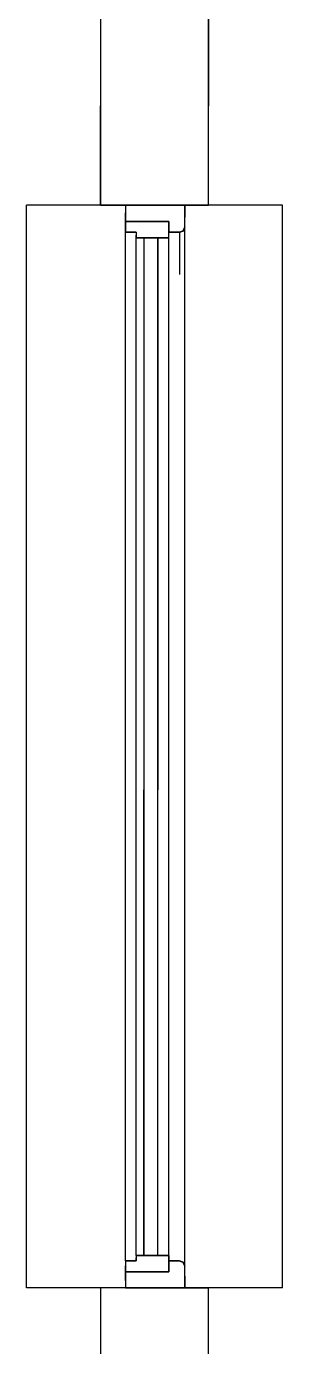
# Model space of a CAD drawing. Header units: metres. Extents: x 0 to 7.5, y -16.9 to 0.
# Drawn here: x 7.232 to 7.468, y -6.02 to -4.801 of the extents above; entities that cross this region are included whole.
import ezdxf

# ---------------------------------------------------------------- set-up
doc = ezdxf.new("R2010")
doc.units = ezdxf.units.M
doc.layers.add('projected', color=5, linetype='CONTINUOUS')
doc.layers.add('projection', color=5, linetype='CONTINUOUS')

msp = doc.modelspace()

# ---------------------------------------------------------------- linework, layer by layer
at = {"layer": 'projected'}
for p, q in [((7.3, -4.7658), (7.3, -4.8741)), ((7.4, -4.7658), (7.4, -4.8741)), ((7.3, -4.9658), (7.3, -4.8741)), ((7.4, -4.9658), (7.4, -4.8741)), ((7.3541, -4.9658), (7.3, -4.9658)), ((7.3231, -4.9658), (7.3231, -4.9728)), ((7.3231, -4.9658), (7.3529, -4.9658)), ((7.3231, -4.9808), (7.3231, -4.9728)), ((7.3781, -4.9658), (7.3529, -4.9658)), ((7.4, -4.9658), (7.3541, -4.9658)), ((7.3781, -4.9658), (7.3781, -4.9767)), ((7.3231, -4.9863), (7.3231, -4.9808)), ((7.3231, -4.9808), (7.3448, -4.9808)), ((7.3231, -4.9808), (7.3415, -4.9808)), ((7.3231, -4.9908), (7.3231, -4.9863)), ((7.3631, -4.9808), (7.3415, -4.9808)), ((7.3631, -4.9808), (7.3448, -4.9808)), ((7.3631, -4.9808), (7.3631, -4.989)), ((7.3631, -4.9808), (7.3631, -4.9854)), ((7.3631, -4.9908), (7.3631, -4.9854)), ((7.3768, -4.9887), (7.3781, -4.9858)), ((7.3231, -4.9908), (7.3277, -4.9908)), ((7.3331, -4.9908), (7.3277, -4.9908)), ((7.3331, -4.9908), (7.3331, -4.9935)), ((7.3331, -4.9958), (7.3331, -4.9935)), ((7.3331, -4.9958), (7.3469, -4.9958)), ((7.3401, -4.9958), (7.3401, -5.5058)), ((7.3401, -4.9958), (7.346, -4.9958)), ((7.353, -4.9958), (7.346, -4.9958)), ((7.3631, -4.9958), (7.3469, -4.9958)), ((7.353, -4.9958), (7.353, -5.5058)), ((7.3631, -4.9958), (7.3631, -4.989)), ((7.3631, -4.9908), (7.3686, -4.9908)), ((7.3731, -4.9908), (7.3751, -4.9901)), ((7.3765, -4.9895), (7.3751, -4.9901)), ((7.3768, -4.9887), (7.3765, -4.9895)), ((7.3401, -5.9358), (7.3401, -5.5058)), ((7.353, -5.9358), (7.353, -5.5058)), ((7.3331, -5.9358), (7.3494, -5.9358)), ((7.3331, -5.9358), (7.3331, -5.9381)), ((7.3331, -5.9408), (7.3331, -5.9381)), ((7.3401, -5.9358), (7.3471, -5.9358)), ((7.353, -5.9358), (7.3471, -5.9358)), ((7.3631, -5.9358), (7.3494, -5.9358)), ((7.3631, -5.9358), (7.3631, -5.9426)), ((7.3231, -5.9408), (7.3231, -5.9454)), ((7.3231, -5.9408), (7.3286, -5.9408)), ((7.3231, -5.9508), (7.3231, -5.9454)), ((7.3331, -5.9408), (7.3286, -5.9408)), ((7.3631, -5.9408), (7.3677, -5.9408)), ((7.3631, -5.9462), (7.3631, -5.9408)), ((7.3631, -5.9426), (7.3631, -5.9508)), ((7.3631, -5.9462), (7.3631, -5.9508)), ((7.3731, -5.9408), (7.3747, -5.9414)), ((7.3765, -5.9422), (7.3747, -5.9414)), ((7.3765, -5.9422), (7.3772, -5.9436)), ((7.3772, -5.9436), (7.3781, -5.9458)), ((7.3231, -5.9508), (7.3415, -5.9508)), ((7.3231, -5.9508), (7.3448, -5.9508)), ((7.3231, -5.9589), (7.3231, -5.9508)), ((7.3231, -5.9589), (7.3231, -5.9658)), ((7.3631, -5.9508), (7.3415, -5.9508)), ((7.3631, -5.9508), (7.3448, -5.9508)), ((7.3781, -5.9549), (7.3781, -5.9658)), ((7.3, -5.9658), (7.3, -6.0741)), ((7.3459, -5.9658), (7.3, -5.9658)), ((7.3231, -5.9658), (7.3484, -5.9658)), ((7.3459, -5.9658), (7.4, -5.9658)), ((7.3781, -5.9658), (7.3484, -5.9658)), ((7.4, -6.0741), (7.4, -5.9658))]:
    msp.add_line(p, q, dxfattribs=at)
at = {"layer": 'projection'}
for p, q in [((7.3, -4.7658), (7.3, -4.9658)), ((7.4, -4.9658), (7.4, -4.7658)), ((7.2317, -5.9658), (7.2317, -4.9658)), ((7.4683, -4.9658), (7.2317, -4.9658)), ((7.3, -4.9658), (7.4, -4.9658)), ((7.3231, -4.9658), (7.3231, -4.9808)), ((7.3781, -4.9658), (7.3231, -4.9658)), ((7.3781, -4.9858), (7.3781, -4.9658)), ((7.4683, -5.9658), (7.4683, -4.9658)), ((7.3231, -4.9808), (7.3231, -4.9908)), ((7.3231, -4.9808), (7.3631, -4.9808)), ((7.3631, -4.9808), (7.3231, -4.9808)), ((7.3231, -4.9808), (7.3231, -4.9908)), ((7.3631, -4.9808), (7.3231, -4.9808)), ((7.3631, -4.9808), (7.3631, -4.9908)), ((7.3631, -4.9908), (7.3631, -4.9808)), ((7.3631, -4.9958), (7.3631, -4.9808)), ((7.3631, -4.9808), (7.3631, -4.9908)), ((7.3765, -4.9894), (7.3781, -4.9858)), ((7.3765, -4.9895), (7.3781, -4.9858)), ((7.3766, -4.9894), (7.3781, -4.9858)), ((7.3767, -4.9893), (7.3781, -4.9858)), ((7.3781, -4.9858), (7.3768, -4.9892)), ((7.3781, -4.9858), (7.3768, -4.9892)), ((7.3781, -4.9858), (7.3769, -4.9891)), ((7.3781, -4.9858), (7.3769, -4.9891)), ((7.3781, -5.0249), (7.3781, -4.9858)), ((7.3231, -5.9408), (7.3231, -4.9908)), ((7.3331, -4.9908), (7.3231, -4.9908)), ((7.3231, -4.9908), (7.3331, -4.9908)), ((7.3331, -4.9908), (7.3331, -4.9958)), ((7.3331, -4.9908), (7.3331, -4.9958)), ((7.3331, -5.9358), (7.3331, -4.9958)), ((7.3401, -4.9958), (7.3331, -4.9958)), ((7.3331, -4.9958), (7.3631, -4.9958)), ((7.3401, -4.9958), (7.3401, -5.9358)), ((7.353, -4.9958), (7.3401, -4.9958)), ((7.3631, -4.9958), (7.353, -4.9958)), ((7.353, -5.9358), (7.353, -4.9958)), ((7.3631, -4.9958), (7.3631, -4.9908)), ((7.3731, -4.9908), (7.3631, -4.9908)), ((7.3631, -4.9908), (7.3731, -4.9908)), ((7.3631, -5.9358), (7.3631, -4.9958)), ((7.3765, -4.9893), (7.3731, -4.9908)), ((7.3765, -4.9893), (7.3731, -4.9908)), ((7.3766, -4.9893), (7.3731, -4.9908)), ((7.3731, -4.9908), (7.3765, -4.9894)), ((7.3731, -4.9908), (7.3766, -4.9894)), ((7.3731, -4.9908), (7.3764, -4.9896)), ((7.3764, -4.9896), (7.3731, -4.9908)), ((7.3731, -4.9908), (7.3731, -5.0299)), ((7.3781, -5.0639), (7.3781, -5.0249)), ((7.3781, -5.1029), (7.3781, -5.0639)), ((7.3781, -5.142), (7.3781, -5.1029)), ((7.3781, -5.181), (7.3781, -5.142)), ((7.3781, -5.2201), (7.3781, -5.181)), ((7.3781, -5.2591), (7.3781, -5.2201)), ((7.3781, -5.2981), (7.3781, -5.2591)), ((7.3781, -5.3372), (7.3781, -5.2981)), ((7.3781, -5.3762), (7.3781, -5.3372)), ((7.3781, -5.4152), (7.3781, -5.3762)), ((7.3781, -5.4543), (7.3781, -5.4152)), ((7.3781, -5.4933), (7.3781, -5.4543)), ((7.3781, -5.5324), (7.3781, -5.4933)), ((7.3781, -5.5714), (7.3781, -5.5324)), ((7.3781, -5.6104), (7.3781, -5.5714)), ((7.3781, -5.6552), (7.3781, -5.6104)), ((7.3781, -5.7001), (7.3781, -5.6552)), ((7.3781, -5.7449), (7.3781, -5.7001)), ((7.3781, -5.7897), (7.3781, -5.7449)), ((7.3781, -5.8287), (7.3781, -5.7897)), ((7.3781, -5.8677), (7.3781, -5.8287)), ((7.3781, -5.9068), (7.3781, -5.8677)), ((7.3781, -5.9458), (7.3781, -5.9068)), ((7.3331, -5.9358), (7.3331, -5.9408)), ((7.3331, -5.9358), (7.3401, -5.9358)), ((7.3331, -5.9358), (7.3331, -5.9408)), ((7.3631, -5.9358), (7.3331, -5.9358)), ((7.3401, -5.9358), (7.353, -5.9358)), ((7.353, -5.9358), (7.3631, -5.9358)), ((7.3631, -5.9408), (7.3631, -5.9358)), ((7.3631, -5.9508), (7.3631, -5.9358)), ((7.3231, -5.9408), (7.3231, -5.9508)), ((7.3231, -5.9408), (7.3331, -5.9408)), ((7.3231, -5.9408), (7.3231, -5.9508)), ((7.3331, -5.9408), (7.3231, -5.9408)), ((7.3631, -5.9408), (7.3631, -5.9508)), ((7.3631, -5.9508), (7.3631, -5.9408)), ((7.3631, -5.9408), (7.3731, -5.9408)), ((7.3731, -5.9408), (7.3631, -5.9408)), ((7.3631, -5.9408), (7.3631, -5.9508)), ((7.3764, -5.942), (7.3731, -5.9408)), ((7.3766, -5.9424), (7.3731, -5.9408)), ((7.3731, -5.9408), (7.3766, -5.9424)), ((7.3764, -5.942), (7.3731, -5.9408)), ((7.3731, -5.9408), (7.3766, -5.9424)), ((7.3766, -5.9423), (7.3731, -5.9408)), ((7.3731, -5.9408), (7.3766, -5.9423)), ((7.3731, -5.9408), (7.3764, -5.9421)), ((7.3731, -5.9408), (7.3766, -5.9423)), ((7.3731, -5.9408), (7.3765, -5.9423)), ((7.3731, -5.9408), (7.3765, -5.9423)), ((7.3765, -5.9422), (7.3731, -5.9408)), ((7.3731, -5.9408), (7.3765, -5.9422)), ((7.3764, -5.9421), (7.3731, -5.9408)), ((7.3781, -5.9458), (7.3764, -5.9421)), ((7.3766, -5.9422), (7.3781, -5.9458)), ((7.3781, -5.9458), (7.3766, -5.9422)), ((7.3766, -5.9422), (7.3781, -5.9458)), ((7.3766, -5.9423), (7.3781, -5.9458)), ((7.3766, -5.9424), (7.3781, -5.9458)), ((7.3766, -5.9424), (7.3781, -5.9458)), ((7.3767, -5.9423), (7.3781, -5.9458)), ((7.3781, -5.9458), (7.3768, -5.9424)), ((7.3768, -5.9425), (7.3781, -5.9458)), ((7.3768, -5.9425), (7.3781, -5.9458)), ((7.3769, -5.9425), (7.3781, -5.9458)), ((7.3769, -5.9425), (7.3781, -5.9458)), ((7.3781, -5.9658), (7.3781, -5.9458)), ((7.3231, -5.9508), (7.3631, -5.9508)), ((7.3631, -5.9508), (7.3231, -5.9508)), ((7.3231, -5.9508), (7.3631, -5.9508)), ((7.3231, -5.9508), (7.3231, -5.9658)), ((7.4683, -5.9658), (7.2317, -5.9658)), ((7.3, -5.9658), (7.3, -6.1658)), ((7.4, -5.9658), (7.3, -5.9658)), ((7.3231, -5.9658), (7.3781, -5.9658)), ((7.4, -6.1658), (7.4, -5.9658))]:
    msp.add_line(p, q, dxfattribs=at)

doc.saveas('drawing.dxf')
